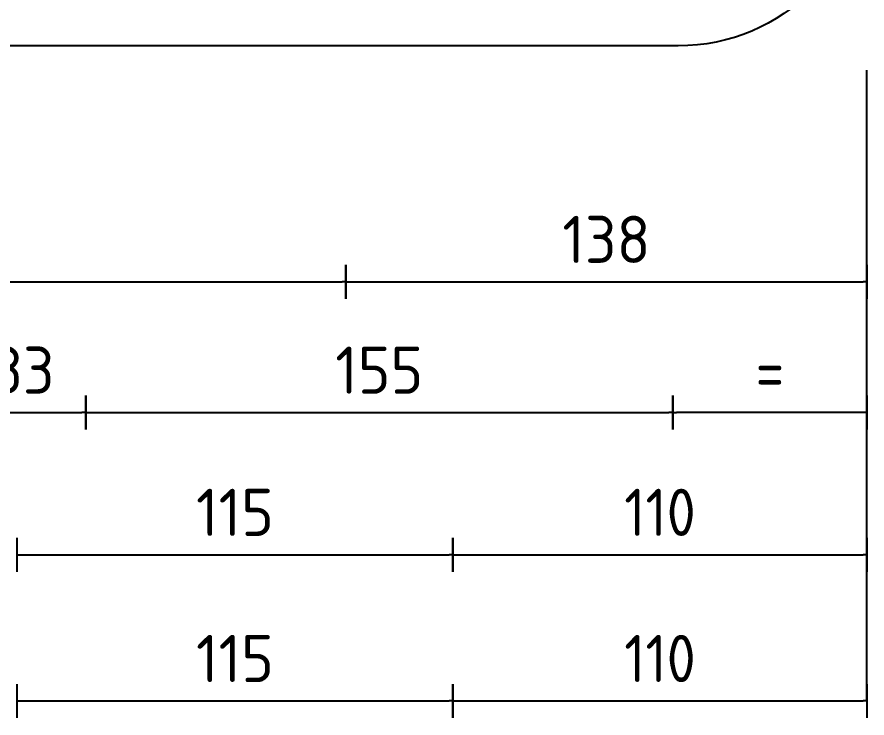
# Model space of a CAD drawing. Extents: x 0 to 1002, y -1330 to 297.
# Drawn here: x 209.1 to 254.12, y 129.28 to 166.39 of the extents above; entities that cross this region are included whole.
import ezdxf

# ---------------------------------------------------------------- set-up
doc = ezdxf.new("R2010")
doc.units = 0
doc.header["$LTSCALE"] = 12
doc.header["$MEASUREMENT"] = 0
doc.header["$PDSIZE"] = 4
doc.layers.get('0').update_dxf_attribs({"linetype": 'CONTINUOUS'})
doc.layers.get('DEFPOINTS').update_dxf_attribs({"linetype": 'CONTINUOUS'})
for name, color, linetype in [('L25', 1, 'CONTINUOUS'), ('L35', 3, 'CONTINUOUS'), ('T25', 1, 'CONTINUOUS')]:
    doc.layers.add(name, color=color, linetype=linetype)
doc.styles.add('ISO', font='iso3098b.shx')
doc.dimstyles.new('SIGNSDIM', dxfattribs={"dimtxt": 2.5, "dimasz": 0.2, "dimexe": 1.5, "dimexo": 2, "dimgap": 1, "dimtad": 1, "dimdec": 4, "dimlfac": 5, "dimrnd": 1, "dimdsep": 46, "dimtxsty": 'ISO', "dimblk": 'SGNDIM', "dimcen": 2.5, "dimse2": 1, "dimadec": 0, "dimazin": 0, "dimtfac": 1, "dimtdec": 4, "dimtix": 1, "dimtmove": 0, "dimatfit": 3, "dimldrblk": 'SGNDIM', "dimfxl": 1, "dimtolj": 1, "dimtzin": 0, "dimarcsym": 0})

# ---------------------------------------------------------------- blocks, each defined once
blk = doc.blocks.new('SGNDIM')
for p, q in [((0, 4.5), (0, -4.5)), ((0, 0), (-1, 0))]:
    blk.add_line(p, q)
blk = doc.blocks.new('*D9')
at = {"layer": 'DEFPOINTS', "color": 0}
for p in [(232.19, 219.551), (254.119, 219.551), (254.119, 130.176)]:
    blk.add_point(p, dxfattribs=at)
at = {"layer": 'T25', "color": 0, "lineweight": -2}
blk.add_line((232.39, 130.176), (253.919, 130.176), dxfattribs=at)
at = {"layer": 'T25', "color": 0, "lineweight": -2, "xscale": 0.2, "yscale": 0.2, "zscale": 0.2, "rotation": 180}
blk.add_blockref('SGNDIM', (232.19, 130.176), dxfattribs=at)
at = {"layer": 'T25', "color": 0, "lineweight": -2, "xscale": 0.2, "yscale": 0.2, "zscale": 0.2}
blk.add_blockref('SGNDIM', (254.119, 130.176), dxfattribs=at)
at = {"layer": 'T25', "color": 0, "insert": (243.155, 132.427), "char_height": 2.5, "attachment_point": 5, "style": 'ISO'}
blk.add_mtext('\\A1;{\\Fiso|c0;110}', dxfattribs=at)
blk = doc.blocks.new('*D22')
at = {"layer": 'DEFPOINTS', "color": 0}
for p in [(254.119, 152.367), (226.519, 145.443), (254.119, 145.443)]:
    blk.add_point(p, dxfattribs=at)
at = {"layer": 'L25', "color": 0, "lineweight": -2}
blk.add_line((226.719, 152.367), (253.919, 152.367), dxfattribs=at)
at = {"layer": 'L25', "color": 0, "lineweight": -2, "xscale": 0.2, "yscale": 0.2, "zscale": 0.2, "rotation": 180}
blk.add_blockref('SGNDIM', (226.519, 152.367), dxfattribs=at)
at = {"layer": 'L25', "color": 0, "lineweight": -2, "xscale": 0.2, "yscale": 0.2, "zscale": 0.2}
blk.add_blockref('SGNDIM', (254.119, 152.367), dxfattribs=at)
at = {"layer": 'L25', "color": 0, "insert": (240.319, 154.617), "char_height": 2.5, "attachment_point": 5, "style": 'ISO'}
blk.add_mtext('\\A1;138', dxfattribs=at)
blk = doc.blocks.new('*D23')
at = {"layer": 'DEFPOINTS', "color": 0}
for p in [(161.719, 152.367), (226.519, 152.367), (226.519, 152.367)]:
    blk.add_point(p, dxfattribs=at)
at = {"layer": 'L25', "color": 0, "lineweight": -2}
blk.add_line((161.919, 152.367), (226.319, 152.367), dxfattribs=at)
at = {"layer": 'L25', "color": 0, "lineweight": -2, "xscale": 0.2, "yscale": 0.2, "zscale": 0.2, "rotation": 180}
blk.add_blockref('SGNDIM', (161.719, 152.367), dxfattribs=at)
at = {"layer": 'L25', "color": 0, "lineweight": -2, "xscale": 0.2, "yscale": 0.2, "zscale": 0.2}
blk.add_blockref('SGNDIM', (226.519, 152.367), dxfattribs=at)
at = {"layer": 'L25', "color": 0, "insert": (194.119, 154.617), "char_height": 2.5, "attachment_point": 5, "style": 'ISO'}
blk.add_mtext('\\A1;324', dxfattribs=at)
blk = doc.blocks.new('*D50')
at = {"layer": 'DEFPOINTS', "color": 0}
for p in [(212.74, 160.443), (243.831, 160.443), (243.831, 145.443)]:
    blk.add_point(p, dxfattribs=at)
at = {"layer": 'T25', "color": 0, "lineweight": -2}
blk.add_line((212.94, 145.443), (243.631, 145.443), dxfattribs=at)
at = {"layer": 'T25', "color": 0, "lineweight": -2, "xscale": 0.2, "yscale": 0.2, "zscale": 0.2, "rotation": 180}
blk.add_blockref('SGNDIM', (212.74, 145.443), dxfattribs=at)
at = {"layer": 'T25', "color": 0, "lineweight": -2, "xscale": 0.2, "yscale": 0.2, "zscale": 0.2}
blk.add_blockref('SGNDIM', (243.831, 145.443), dxfattribs=at)
at = {"layer": 'T25', "color": 0, "insert": (228.286, 147.693), "char_height": 2.5, "attachment_point": 5, "style": 'ISO'}
blk.add_mtext('\\A1;155', dxfattribs=at)
blk = doc.blocks.new('*D51')
at = {"layer": 'DEFPOINTS', "color": 0}
for p in [(206.074, 160.443), (212.74, 160.443), (212.74, 145.443)]:
    blk.add_point(p, dxfattribs=at)
at = {"layer": 'T25', "color": 0, "lineweight": -2}
blk.add_line((206.274, 145.443), (212.54, 145.443), dxfattribs=at)
at = {"layer": 'T25', "color": 0, "lineweight": -2, "xscale": 0.2, "yscale": 0.2, "zscale": 0.2, "rotation": 180}
blk.add_blockref('SGNDIM', (206.074, 145.443), dxfattribs=at)
at = {"layer": 'T25', "color": 0, "lineweight": -2, "xscale": 0.2, "yscale": 0.2, "zscale": 0.2}
blk.add_blockref('SGNDIM', (212.74, 145.443), dxfattribs=at)
at = {"layer": 'T25', "color": 0, "insert": (209.407, 147.693), "char_height": 2.5, "attachment_point": 5, "style": 'ISO'}
blk.add_mtext('\\A1;33', dxfattribs=at)
blk = doc.blocks.new('*D55')
at = {"layer": 'DEFPOINTS', "color": 0}
for p in [(243.831, 165.925), (254.119, 165.925), (243.831, 145.443)]:
    blk.add_point(p, dxfattribs=at)
at = {"layer": 'T25', "color": 0, "lineweight": -2}
blk.add_line((253.919, 145.443), (244.031, 145.443), dxfattribs=at)
at = {"layer": 'T25', "color": 0, "lineweight": -2, "xscale": 0.2, "yscale": 0.2, "zscale": 0.2, "rotation": 180}
blk.add_blockref('SGNDIM', (243.831, 145.443), dxfattribs=at)
at = {"layer": 'T25', "color": 0, "lineweight": -2, "xscale": 0.2, "yscale": 0.2, "zscale": 0.2}
blk.add_blockref('SGNDIM', (254.119, 145.443), dxfattribs=at)
at = {"layer": 'T25', "color": 0, "insert": (248.975, 147.693), "char_height": 2.5, "attachment_point": 5, "style": 'ISO'}
blk.add_mtext('\\A1;{\\Fiso|c0;=}', dxfattribs=at)
blk = doc.blocks.new('*D65')
at = {"layer": 'DEFPOINTS', "color": 0}
for p in [(209.098, 147.158), (232.19, 147.158), (232.19, 130.176)]:
    blk.add_point(p, dxfattribs=at)
at = {"layer": 'T25', "color": 0, "lineweight": -2}
blk.add_line((209.298, 130.176), (231.99, 130.176), dxfattribs=at)
at = {"layer": 'T25', "color": 0, "lineweight": -2, "xscale": 0.2, "yscale": 0.2, "zscale": 0.2, "rotation": 180}
blk.add_blockref('SGNDIM', (209.098, 130.176), dxfattribs=at)
at = {"layer": 'T25', "color": 0, "lineweight": -2, "xscale": 0.2, "yscale": 0.2, "zscale": 0.2}
blk.add_blockref('SGNDIM', (232.19, 130.176), dxfattribs=at)
at = {"layer": 'T25', "color": 0, "insert": (220.644, 132.426), "char_height": 2.5, "attachment_point": 5, "style": 'ISO'}
blk.add_mtext('\\A1;115', dxfattribs=at)
blk = doc.blocks.new('*D69')
at = {"layer": 'DEFPOINTS', "color": 0}
for p in [(232.19, 227.29), (254.119, 227.29), (254.119, 137.915)]:
    blk.add_point(p, dxfattribs=at)
at = {"layer": 'T25', "color": 0, "lineweight": -2}
blk.add_line((232.39, 137.915), (253.919, 137.915), dxfattribs=at)
at = {"layer": 'T25', "color": 0, "lineweight": -2, "xscale": 0.2, "yscale": 0.2, "zscale": 0.2, "rotation": 180}
blk.add_blockref('SGNDIM', (232.19, 137.915), dxfattribs=at)
at = {"layer": 'T25', "color": 0, "lineweight": -2, "xscale": 0.2, "yscale": 0.2, "zscale": 0.2}
blk.add_blockref('SGNDIM', (254.119, 137.915), dxfattribs=at)
at = {"layer": 'T25', "color": 0, "insert": (243.155, 140.165), "char_height": 2.5, "attachment_point": 5, "style": 'ISO'}
blk.add_mtext('\\A1;{\\Fiso|c0;110}', dxfattribs=at)
blk = doc.blocks.new('*D67')
at = {"layer": 'DEFPOINTS', "color": 0}
for p in [(209.098, 154.897), (232.19, 154.897), (232.19, 137.915)]:
    blk.add_point(p, dxfattribs=at)
at = {"layer": 'T25', "color": 0, "lineweight": -2}
blk.add_line((209.298, 137.915), (231.99, 137.915), dxfattribs=at)
at = {"layer": 'T25', "color": 0, "lineweight": -2, "xscale": 0.2, "yscale": 0.2, "zscale": 0.2, "rotation": 180}
blk.add_blockref('SGNDIM', (209.098, 137.915), dxfattribs=at)
at = {"layer": 'T25', "color": 0, "lineweight": -2, "xscale": 0.2, "yscale": 0.2, "zscale": 0.2}
blk.add_blockref('SGNDIM', (232.19, 137.915), dxfattribs=at)
at = {"layer": 'T25', "color": 0, "insert": (220.644, 140.165), "char_height": 2.5, "attachment_point": 5, "style": 'ISO'}
blk.add_mtext('\\A1;115', dxfattribs=at)

msp = doc.modelspace()

# ---------------------------------------------------------------- linework, layer by layer
at = {"layer": 'L25'}
msp.add_line((254.119339, 130.17617), (254.119339, 163.572893), dxfattribs=at)
at = {"layer": 'L35'}
msp.add_lwpolyline([(144.119339, 254.862296), (244.119339, 254.862296, -0.414213562), (254.119339, 244.862296), (254.119339, 174.862296, -0.414213562), (244.119339, 164.862296), (144.119339, 164.862296, -0.414213562), (134.119339, 174.862296), (134.119339, 244.862296, -0.414213562)], format="xyb", close=True, dxfattribs=at)

# ---------------------------------------------------------------- dimensions: what is measured, and where the dimension line sits
at = {"layer": 'L25'}
for base, p1, p2, picture, middle in [((226.519339, 152.367043), (161.719339, 152.367043), (226.519339, 152.367043), '*D23', (194.119339, 154.617043)), ((254.119339, 152.367043), (226.519339, 145.442847), (254.119339, 145.442847), '*D22', (240.319339, 154.617043))]:
    dim = msp.add_linear_dim(base=base, p1=p1, p2=p2, dimstyle='SIGNSDIM', override={"dimse1": 1}, dxfattribs=at)
    dim.commit()
    dim.dimension.update_dxf_attribs({"geometry": picture, "text_midpoint": middle})
at = {"layer": 'T25'}
for base, p1, p2, picture, middle in [((254.119339, 137.914661), (232.189912, 227.289661), (254.119339, 227.289661), '*D69', (243.154626, 140.165208)), ((254.119339, 130.17617), (232.189912, 219.55117), (254.119339, 219.55117), '*D9', (243.154626, 132.426717))]:
    dim = msp.add_linear_dim(base=base, p1=p1, p2=p2, text='{\\Fiso|c0;<>}', dimstyle='SIGNSDIM', override={"dimse1": 1}, dxfattribs=at)
    dim.commit()
    dim.dimension.update_dxf_attribs({"geometry": picture, "text_midpoint": middle})
dim = msp.add_linear_dim(base=(243.830816, 145.442847), p1=(254.119339, 165.925172), p2=(243.830816, 165.925172), angle=180, text='{\\Fiso|c0;=}', dimstyle='SIGNSDIM', override={"dimse1": 1}, dxfattribs=at)
dim.commit()
dim.dimension.update_dxf_attribs({"geometry": '*D55', "text_midpoint": (248.975078, 147.692847)})
for base, p1, p2, picture, middle in [((212.740362, 145.442847), (206.073544, 160.442847), (212.740362, 160.442847), '*D51', (209.406953, 147.692847)), ((243.830816, 145.442847), (212.740362, 160.442847), (243.830816, 160.442847), '*D50', (228.285589, 147.692847)), ((232.189912, 137.914661), (209.097711, 154.896784), (232.189912, 154.896784), '*D67', (220.643812, 140.164661)), ((232.189912, 130.17617), (209.097711, 147.158293), (232.189912, 147.158293), '*D65', (220.643812, 132.42617))]:
    dim = msp.add_linear_dim(base=base, p1=p1, p2=p2, dimstyle='SIGNSDIM', override={"dimse1": 1}, dxfattribs=at)
    dim.commit()
    dim.dimension.update_dxf_attribs({"geometry": picture, "text_midpoint": middle})

doc.saveas('drawing.dxf')
